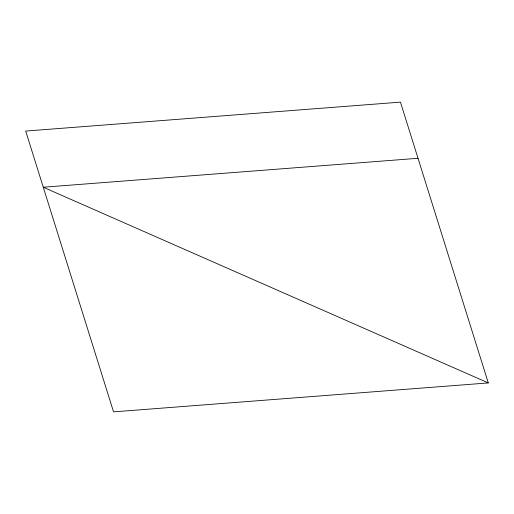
<?xml version="1.0" encoding="UTF-8"?>
<svg xmlns="http://www.w3.org/2000/svg" width="514" height="514" viewBox="0 0 514 514"><rect width="100%" height="100%" fill="white"/><g stroke="black" fill="none" stroke-linecap="round" stroke-linejoin="round"><path stroke-width="0.77" d="M418.017 158.293L43.272 187.231L488.3 382.93L400.445 102.132L25.7 131.07L113.555 411.868L488.3 382.93"/></g></svg>
